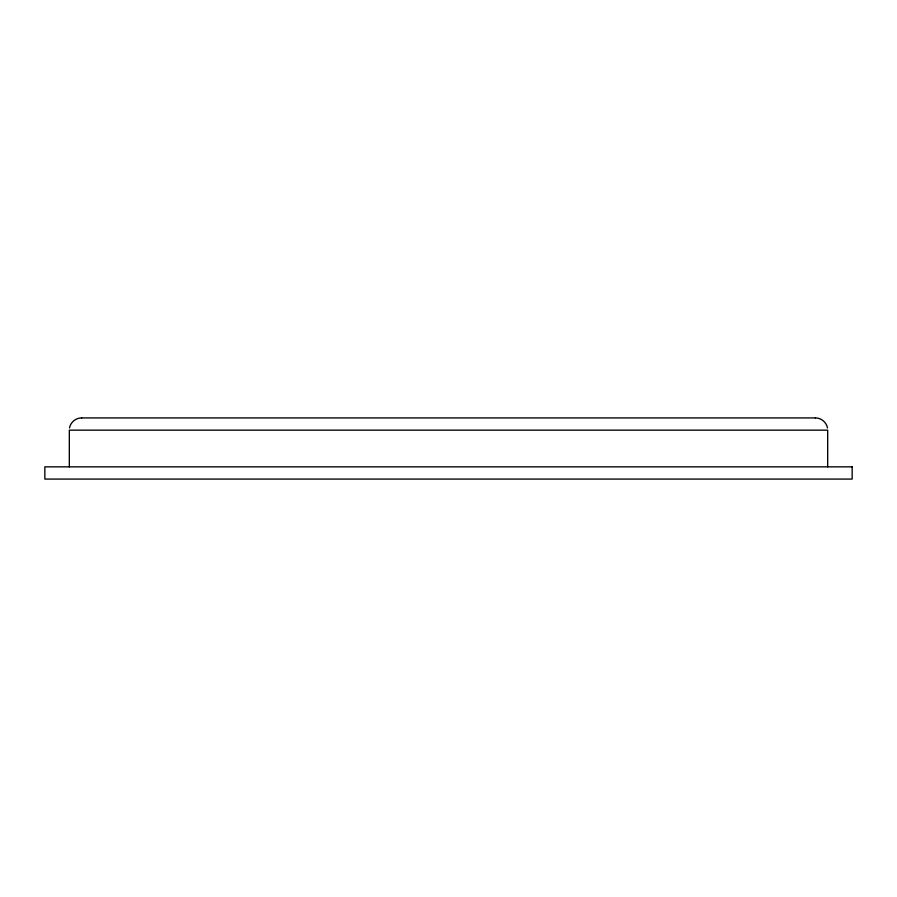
<?xml version="1.0" encoding="UTF-8"?>
<svg xmlns="http://www.w3.org/2000/svg" width="897" height="897" viewBox="0 0 897 897"><rect width="100%" height="100%" fill="white"/><g stroke="black" fill="none" stroke-linecap="round" stroke-linejoin="round"><path stroke-width="1.35" d="M69.316 466.844L69.327 430.156L827.684 430.156L827.684 466.844M69.517 427.925C70.527 422.24 75.897 417.834 81.661 417.924M81.549 417.924L815.451 417.924M815.339 417.924C821.103 417.834 826.473 422.24 827.483 427.925M852.15 466.844L44.85 466.844L44.85 479.076L852.15 479.076L852.15 466.844"/></g></svg>
